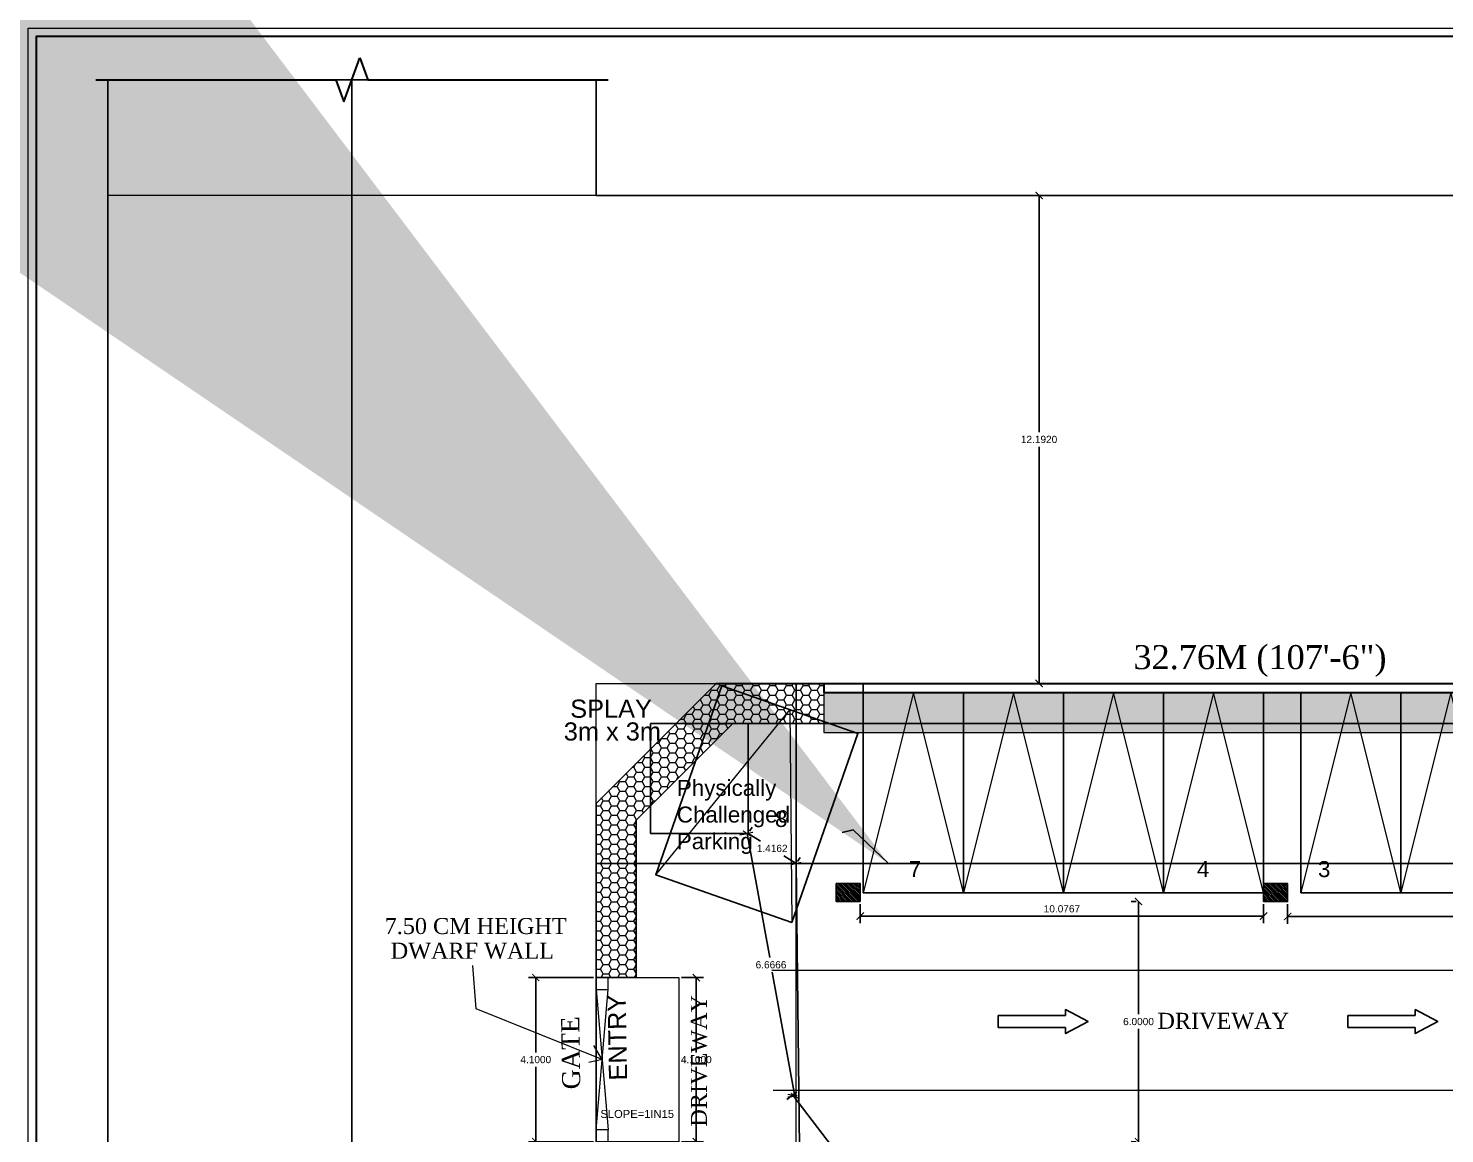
# Model space of a CAD drawing. Header units: metres. Extents: x -1560916 to -1560612, y 43591 to 43809.
# Drawn here: x -1560730.5 to -1560695.12, y 43694.84 to 43722.46 of the extents above; entities that cross this region are included whole.
import ezdxf

# ---------------------------------------------------------------- set-up
doc = ezdxf.new("R2010")
doc.units = ezdxf.units.M
doc.header["$LTSCALE"] = 750
doc.header["$MEASUREMENT"] = 0
doc.header["$PDMODE"] = 35
doc.header["$PDSIZE"] = 50
doc.linetypes.add('HIDDEN', pattern=[0.375, 0.25, -0.125])
doc.layers.get('0').update_dxf_attribs({"lineweight": 5})
doc.layers.get('Defpoints').update_dxf_attribs({"lineweight": 0})
for name, color, linetype, lineweight in [('AR_DIM WRK', 3, 'Continuous', 13), ('BLK_1_DA_RAMP_1', 1, 'Continuous', 0), ('BLK_1_FLR_0_STILT', 7, 'Continuous', 0), ('BLK_1_LVL_0_BLDG_FOOT_PRINT', 1, 'Continuous', 5), ('BLK_1_PLANTATION_GREENSTRIP', 81, 'Continuous', 0), ('CAR', 6, 'Continuous', 13), ('column', 242, 'Continuous', 25), ('DIM-1', 8, 'Continuous', 18), ('DIST_EXIT', 7, 'Continuous', 0), ('ED', 30, 'Continuous', 0), ('FURN', 33, 'Continuous', 18), ('HAT', 8, 'Continuous', 5), ('HATCH2', 8, 'Continuous', 5), ('NOTIFIED_ROAD', 183, 'Continuous', 13), ('TWO WHEELER', 8, 'Continuous', 13), ('VISITOR_PARKING', 201, 'Continuous', 0), ('wall', 7, 'Continuous', 30), ('WIN', 12, 'Continuous', 18)]:
    doc.layers.add(name, color=color, linetype=linetype, lineweight=lineweight)
for name, color, linetype in [('BLK_1_LVL_0_FRONT_SETBACK', 2, 'Continuous'), ('BLK_1_LVL_0_SIDE_SETBACK1', 171, 'Continuous'), ('DRIVEWAY', 6, 'Continuous'), ('PLOT_BOUNDARY', 70, 'Continuous'), ('RWH', 130, 'Continuous'), ('SEPTIC_TANK', 146, 'Continuous'), ('SURRENDER_ROAD_WIDTH', 2, 'Continuous'), ('TX', 3, 'Continuous')]:
    doc.layers.add(name, color=color, linetype=linetype)
doc.layers.add('DA_PARKING', color=1, linetype='Continuous', plot=False)
doc.layers.add('PARKING_SLOT', color=30, linetype='Continuous', plot=False)
doc.styles.add('RS1', font='romans.shx', dxfattribs={"width": 0.75})
doc.styles.get("Standard").update_dxf_attribs({"font": 'arial.ttf'})
doc.styles.add('style4', font='BOOKOS.TTF', dxfattribs={"height": 300})
doc.dimstyles.new('DIM-100', dxfattribs={"dimtxt": 200, "dimasz": 100, "dimexe": 25, "dimexo": 25, "dimgap": 35, "dimtad": 1, "dimdec": 0, "dimrnd": 5, "dimzin": 0, "dimdsep": 46, "dimtxsty": 'RS1', "dimblk": 'ARCHTICK', "dimcen": 100, "dimdle": 25, "dimclrd": 8, "dimclre": 8, "dimclrt": 4, "dimadec": 0, "dimazin": 0, "dimtfac": 0.5, "dimtdec": 0, "dimtmove": 1, "dimatfit": 0, "dimfxl": 75, "dimfrac": 1, "dimtolj": 1, "dimtzin": 0, "dimarcsym": 2})
doc.dimstyles.get("Standard").update_dxf_attribs({"dimtxt": 0.18, "dimasz": 0.18, "dimexe": 0.18, "dimexo": 0.0625, "dimgap": 0.09, "dimtad": 1, "dimtih": 1, "dimtoh": 1, "dimdec": 4, "dimzin": 0, "dimdsep": 46, "dimtxsty": 'Standard', "dimblk": 'ARCHTICK', "dimcen": 0.09, "dimadec": 0, "dimazin": 0, "dimtfac": 1, "dimtdec": 4, "dimtofl": 0, "dimtmove": 0, "dimatfit": 3, "dimldrblk": 'ARCHTICK', "dimfxl": 1, "dimtolj": 1, "dimtzin": 0, "dimarcsym": 0})

# ---------------------------------------------------------------- blocks, each defined once
blk = doc.blocks.new('_ArchTick')
at = {"color": 0, "linetype": 'ByBlock', "const_width": 0.15}
blk.add_lwpolyline([(-0.5, -0.5), (0.5, 0.5)], dxfattribs=at)
blk = doc.blocks.new('CAR')
at = {"layer": 'CAR'}
for p, q in [((142669, 42114), (137669, 43364)), ((142669, 42114), (137669, 43364)), ((137669, 40864), (142669, 42114)), ((137669, 40864), (142669, 42114))]:
    blk.add_line(p, q, dxfattribs=at)
blk.add_lwpolyline([(137669, 40864), (137669, 43364), (142669, 43364), (142669, 40864)], close=True, dxfattribs=at)
blk.add_lwpolyline([(137669, 40864), (137669, 43364), (142669, 43364), (142669, 40864)], close=True, dxfattribs=at)
blk = doc.blocks.new('*D232')
at = {"layer": 'Defpoints', "color": 0, "transparency": 16777216}
for p in [(-1560706.502, 43718.287), (-1560706.502, 43706.095), (-1560705.25, 43706.095)]:
    blk.add_point(p, dxfattribs=at)
at = {"layer": 'SURRENDER_ROAD_WIDTH', "color": 0, "lineweight": -2, "transparency": 16777216}
for p, q in [((-1560706.44, 43718.287), (-1560705.07, 43718.287)), ((-1560705.25, 43718.287), (-1560705.25, 43712.373)), ((-1560705.25, 43706.095), (-1560705.25, 43712.009)), ((-1560706.44, 43706.095), (-1560705.07, 43706.095))]:
    blk.add_line(p, q, dxfattribs=at)
at = {"layer": 'SURRENDER_ROAD_WIDTH', "color": 0, "lineweight": -2, "transparency": 16777216, "xscale": 0.18, "yscale": 0.18, "zscale": 0.18}
for p, rotation in [((-1560705.25, 43718.287), 90), ((-1560705.25, 43706.095), 270)]:
    blk.add_blockref('_ArchTick', p, dxfattribs=dict(at, rotation=rotation))
at = {"layer": 'SURRENDER_ROAD_WIDTH', "color": 0, "transparency": 16777216, "insert": (-1560705.25, 43712.191), "char_height": 0.18, "attachment_point": 5}
blk.add_mtext('\\A1;12.1920', dxfattribs=at)
blk = doc.blocks.new('*U27')
for p, q in [((0, -200), (0, 200)), ((0, 200), (2249, 200)), ((2249, -200), (0, -200))]:
    blk.add_line(p, q)
blk.add_lwpolyline([(2249, -200), (2249, -400), (3000, 0), (2249, 400), (2249, 200)])
blk = doc.blocks.new('*D236')
at = {"layer": 'Defpoints', "color": 0, "transparency": 16777216}
for p in [(-1560702.766, 43700.645), (-1560702.766, 43694.645), (-1560702.766, 43694.645)]:
    blk.add_point(p, dxfattribs=at)
at = {"layer": 'ED', "color": 0, "lineweight": -2, "transparency": 16777216}
for p, q in [((-1560702.828, 43700.645), (-1560702.946, 43700.645)), ((-1560702.766, 43700.645), (-1560702.766, 43697.827)), ((-1560702.766, 43694.645), (-1560702.766, 43697.463)), ((-1560702.828, 43694.645), (-1560702.946, 43694.645))]:
    blk.add_line(p, q, dxfattribs=at)
at = {"layer": 'ED', "color": 0, "lineweight": -2, "transparency": 16777216, "xscale": 0.18, "yscale": 0.18, "zscale": 0.18}
for p, rotation in [((-1560702.766, 43700.645), 90), ((-1560702.766, 43694.645), 270)]:
    blk.add_blockref('_ArchTick', p, dxfattribs=dict(at, rotation=rotation))
at = {"layer": 'ED', "color": 0, "transparency": 16777216, "insert": (-1560702.766, 43697.645), "char_height": 0.18, "attachment_point": 5}
blk.add_mtext('\\A1;6.0000', dxfattribs=at)
blk = doc.blocks.new('*D308')
at = {"layer": 'Defpoints', "color": 0, "transparency": 16777216}
for p in [(-1560709.717, 43700.645), (-1560699.641, 43700.645), (-1560699.641, 43700.281)]:
    blk.add_point(p, dxfattribs=at)
at = {"layer": 'ED', "color": 0, "lineweight": -2, "transparency": 16777216}
for p, q in [((-1560709.717, 43700.582), (-1560709.717, 43700.101)), ((-1560709.717, 43700.281), (-1560699.641, 43700.281)), ((-1560699.641, 43700.582), (-1560699.641, 43700.101))]:
    blk.add_line(p, q, dxfattribs=at)
at = {"layer": 'ED', "color": 0, "lineweight": -2, "transparency": 16777216, "xscale": 0.18, "yscale": 0.18, "zscale": 0.18, "rotation": 180}
blk.add_blockref('_ArchTick', (-1560709.717, 43700.281), dxfattribs=at)
at = {"layer": 'ED', "color": 0, "lineweight": -2, "transparency": 16777216, "xscale": 0.18, "yscale": 0.18, "zscale": 0.18}
blk.add_blockref('_ArchTick', (-1560699.641, 43700.281), dxfattribs=at)
at = {"layer": 'ED', "color": 0, "transparency": 16777216, "insert": (-1560704.679, 43700.463), "char_height": 0.18, "attachment_point": 5}
blk.add_mtext('\\A1;10.0767', dxfattribs=at)
blk = doc.blocks.new('*D309')
at = {"layer": 'Defpoints', "color": 0, "transparency": 16777216}
for p in [(-1560699.041, 43700.645), (-1560689.981, 43700.645), (-1560689.981, 43700.272)]:
    blk.add_point(p, dxfattribs=at)
at = {"layer": 'ED', "color": 0, "lineweight": -2, "transparency": 16777216}
for p, q in [((-1560699.041, 43700.582), (-1560699.041, 43700.092)), ((-1560689.981, 43700.582), (-1560689.981, 43700.092)), ((-1560699.041, 43700.272), (-1560689.981, 43700.272))]:
    blk.add_line(p, q, dxfattribs=at)
at = {"layer": 'ED', "color": 0, "lineweight": -2, "transparency": 16777216, "xscale": 0.18, "yscale": 0.18, "zscale": 0.18, "rotation": 180}
blk.add_blockref('_ArchTick', (-1560699.041, 43700.272), dxfattribs=at)
at = {"layer": 'ED', "color": 0, "lineweight": -2, "transparency": 16777216, "xscale": 0.18, "yscale": 0.18, "zscale": 0.18}
blk.add_blockref('_ArchTick', (-1560689.981, 43700.272), dxfattribs=at)
at = {"layer": 'ED', "color": 0, "transparency": 16777216, "insert": (-1560694.511, 43700.454), "char_height": 0.18, "attachment_point": 5}
blk.add_mtext('\\A1;9.0596', dxfattribs=at)
blk = doc.blocks.new('*D318')
at = {"layer": 'Defpoints', "color": 0, "transparency": 16777216}
for p in [(-1560716.317, 43698.745), (-1560717.822, 43694.645), (-1560716.317, 43694.645)]:
    blk.add_point(p, dxfattribs=at)
at = {"layer": 'ED', "color": 0, "lineweight": -2, "transparency": 16777216}
for p, q in [((-1560716.38, 43698.745), (-1560718.002, 43698.745)), ((-1560717.822, 43698.745), (-1560717.822, 43696.877)), ((-1560717.822, 43694.645), (-1560717.822, 43696.513)), ((-1560716.38, 43694.645), (-1560718.002, 43694.645))]:
    blk.add_line(p, q, dxfattribs=at)
at = {"layer": 'ED', "color": 0, "lineweight": -2, "transparency": 16777216, "xscale": 0.18, "yscale": 0.18, "zscale": 0.18}
for p, rotation in [((-1560717.822, 43698.745), 90), ((-1560717.822, 43694.645), 270)]:
    blk.add_blockref('_ArchTick', p, dxfattribs=dict(at, rotation=rotation))
at = {"layer": 'ED', "color": 0, "transparency": 16777216, "insert": (-1560717.822, 43696.695), "char_height": 0.18, "attachment_point": 5}
blk.add_mtext('\\A1;4.1000', dxfattribs=at)
blk = doc.blocks.new('A$C1B39315A')
at = {"layer": 'HAT'}
h = blk.add_hatch(dxfattribs=at)
h.set_pattern_fill('ANSI31', color=256, scale=250, style=0)
h.set_pattern_definition([(45, (1235526.34, -160224.39), (-22.0970869, 22.0970869), [])])
h.paths.add_polyline_path([(-450, 0), (0, 0), (0, 600), (-450, 600)])
at = {"layer": 'column'}
blk.add_lwpolyline([(-450, 0), (0, 0), (0, 600), (-450, 600)], close=True, dxfattribs=at)
blk = doc.blocks.new('*D441')
at = {"layer": 'Defpoints', "color": 0, "transparency": 16777216}
for p in [(-1560711.404, 43695.808), (-1560711.252, 43695.925), (-1560699.691, 43680.809)]:
    blk.add_point(p, dxfattribs=at)
at = {"layer": 'DIST_EXIT', "color": 0, "lineweight": -2, "transparency": 16777216}
for p, q in [((-1560711.301, 43695.887), (-1560711.547, 43695.699)), ((-1560711.404, 43695.808), (-1560705.763, 43688.432)), ((-1560699.843, 43680.692), (-1560705.485, 43688.068)), ((-1560699.74, 43680.771), (-1560699.986, 43680.583))]:
    blk.add_line(p, q, dxfattribs=at)
at = {"layer": 'DIST_EXIT', "color": 0, "lineweight": -2, "transparency": 16777216, "xscale": 0.18, "yscale": 0.18, "zscale": 0.18}
for p, rotation in [((-1560711.404, 43695.808), 127.4096405938817), ((-1560699.843, 43680.692), 307.4096405938817)]:
    blk.add_blockref('_ArchTick', p, dxfattribs=dict(at, rotation=rotation))
at = {"layer": 'DIST_EXIT', "color": 0, "transparency": 16777216, "insert": (-1560705.624, 43688.25), "char_height": 0.18, "attachment_point": 5}
blk.add_mtext('\\A1;19.0301', dxfattribs=at)
blk = doc.blocks.new('*D451')
at = {"layer": 'Defpoints', "color": 0, "transparency": 16777216}
for p in [(-1560712.516, 43702.349), (-1560711.317, 43701.595), (-1560711.317, 43701.595)]:
    blk.add_point(p, dxfattribs=at)
at = {"layer": 'SEPTIC_TANK', "color": 0, "lineweight": -2, "transparency": 16777216}
for p, q in [((-1560712.483, 43702.402), (-1560712.42, 43702.502)), ((-1560712.516, 43702.349), (-1560712.206, 43702.154)), ((-1560711.317, 43701.595), (-1560711.627, 43701.79)), ((-1560711.284, 43701.648), (-1560711.221, 43701.747))]:
    blk.add_line(p, q, dxfattribs=at)
at = {"layer": 'SEPTIC_TANK', "color": 0, "lineweight": -2, "transparency": 16777216, "xscale": 0.18, "yscale": 0.18, "zscale": 0.18}
for p, rotation in [((-1560712.516, 43702.349), 147.8202506309216), ((-1560711.317, 43701.595), 327.8202506309217)]:
    blk.add_blockref('_ArchTick', p, dxfattribs=dict(at, rotation=rotation))
at = {"layer": 'SEPTIC_TANK', "color": 0, "transparency": 16777216, "insert": (-1560711.917, 43701.972), "char_height": 0.18, "attachment_point": 5}
blk.add_mtext('\\A1;1.4162', dxfattribs=at)
blk = doc.blocks.new('*D452')
at = {"layer": 'Defpoints', "color": 0, "linetype": 'ByBlock', "transparency": 16777216}
for p in [(-1560712.516, 43702.349), (-1560711.347, 43695.786), (-1560711.317, 43695.791)]:
    blk.add_point(p, dxfattribs=at)
at = {"layer": 'SEPTIC_TANK', "color": 0, "linetype": 'ByBlock', "lineweight": -2, "transparency": 16777216}
for p, q in [((-1560712.577, 43702.338), (-1560712.723, 43702.311)), ((-1560712.545, 43702.344), (-1560711.979, 43699.247)), ((-1560711.347, 43695.786), (-1560711.913, 43698.883)), ((-1560711.379, 43695.78), (-1560711.524, 43695.753))]:
    blk.add_line(p, q, dxfattribs=at)
at = {"layer": 'SEPTIC_TANK', "color": 0, "linetype": 'ByBlock', "lineweight": -2, "transparency": 16777216, "xscale": 0.18, "yscale": 0.18, "zscale": 0.18}
for p, rotation in [((-1560712.545, 43702.344), 100.3573937963309), ((-1560711.347, 43695.786), 280.3573937963309)]:
    blk.add_blockref('_ArchTick', p, dxfattribs=dict(at, rotation=rotation))
at = {"layer": 'SEPTIC_TANK', "color": 0, "linetype": 'ByBlock', "transparency": 16777216, "insert": (-1560711.946, 43699.065), "char_height": 0.18, "attachment_point": 5}
blk.add_mtext('\\A1;6.6666', dxfattribs=at)
blk = doc.blocks.new('*D456')
at = {"layer": 'BLK_1_DA_RAMP_1', "color": 0, "lineweight": -2, "transparency": 16777216}
for p, q in [((-1560714.185, 43698.745), (-1560713.632, 43698.745)), ((-1560713.812, 43698.745), (-1560713.812, 43696.877)), ((-1560713.812, 43694.645), (-1560713.812, 43696.513)), ((-1560714.185, 43694.645), (-1560713.632, 43694.645))]:
    blk.add_line(p, q, dxfattribs=at)
at = {"layer": 'Defpoints', "color": 0, "transparency": 16777216}
for p in [(-1560714.247, 43698.745), (-1560714.247, 43694.645), (-1560713.812, 43694.645)]:
    blk.add_point(p, dxfattribs=at)
at = {"layer": 'BLK_1_DA_RAMP_1', "color": 0, "lineweight": -2, "transparency": 16777216, "xscale": 0.18, "yscale": 0.18, "zscale": 0.18}
for p, rotation in [((-1560713.812, 43698.745), 90), ((-1560713.812, 43694.645), 270)]:
    blk.add_blockref('_ArchTick', p, dxfattribs=dict(at, rotation=rotation))
at = {"layer": 'BLK_1_DA_RAMP_1', "color": 0, "transparency": 16777216, "insert": (-1560713.812, 43696.695), "char_height": 0.18, "attachment_point": 5}
blk.add_mtext('\\A1;4.1000', dxfattribs=at)

msp = doc.modelspace()

# ---------------------------------------------------------------- hatches: boundary and pattern name
at = {"layer": 'TWO WHEELER'}
h = msp.add_hatch(dxfattribs=at)
h.set_pattern_fill('HONEY', color=256, scale=1.11, style=0)
h.set_pattern_definition([(0, (-1559296.09928, 43487.71171), (0.208125, 0.120161025), [0.13875, -0.2775]), (120, (-1559296.09928, 43487.71171), (-0.208125, 0.120161025), [0.13875, -0.2775]), (60, (-1559296.09928, 43487.71171), (0, 0.24032205), [-0.2775, 0.13875])])
h.paths.add_polyline_path([(-1560710.62722, 43706.09493), (-1560710.62722, 43705.09493), (-1560712.903, 43705.09493), (-1560715.31722, 43702.68072), (-1560715.31722, 43698.74493), (-1560716.31722, 43698.74493), (-1560716.31722, 43703.09493), (-1560713.31722, 43706.09493)])
h = msp.add_hatch(dxfattribs=at)
h.set_pattern_fill('HONEY', color=256, scale=1.11, style=0)
h.set_pattern_definition([(0, (-1560836.29899, 43637.69712), (0.208125, 0.12016102), [0.13875, -0.2775]), (120, (-1560836.29899, 43637.69712), (-0.208125, 0.120161025), [0.13875, -0.2775]), (60, (-1560836.29899, 43637.69712), (5e-10, 0.24032205), [-0.2775, 0.13875])])
h.paths.add_polyline_path([(-1560689.38098, 43705.86493), (-1560710.62722, 43705.86493), (-1560710.62722, 43704.86493), (-1560689.38098, 43704.86493)])

# ---------------------------------------------------------------- linework, layer by layer
at = {"layer": 'AR_DIM WRK'}
for p, q in [((-1560716.31722, 43703.09493), (-1560713.31722, 43706.09493)), ((-1560713.31722, 43706.09493), (-1560716.31722, 43703.09493)), ((-1560710.62722, 43706.09493), (-1560713.31722, 43706.09493)), ((-1560714.82711, 43701.3141), (-1560711.47616, 43705.43855)), ((-1560711.47616, 43705.43855), (-1560711.4293, 43700.12462)), ((-1560716.31722, 43703.09493), (-1560716.31722, 43698.44493)), ((-1560716.31722, 43703.09493), (-1560716.31722, 43698.74493)), ((-1560719.31023, 43697.96324), (-1560719.3928, 43699.05083)), ((-1560692.60676, 43698.92126), (-1560711.92712, 43698.92126)), ((-1560716.01722, 43698.74493), (-1560716.31722, 43698.74493)), ((-1560716.01722, 43698.44493), (-1560716.01722, 43698.74493)), ((-1560716.31722, 43694.94493), (-1560716.31722, 43698.44493)), ((-1560716.31722, 43698.44493), (-1560716.01722, 43698.44493)), ((-1560716.31722, 43698.44493), (-1560716.01722, 43694.94493)), ((-1560716.31722, 43694.94493), (-1560716.01722, 43698.44493)), ((-1560716.16722, 43696.69493), (-1560719.31023, 43697.96324)), ((-1560716.16722, 43696.69493), (-1560716.37566, 43697.05196)), ((-1560716.16722, 43696.69493), (-1560716.50068, 43696.62105)), ((-1560692.83423, 43695.92496), (-1560711.88926, 43695.92496)), ((-1560716.01722, 43694.94493), (-1560716.31722, 43694.94493)), ((-1560716.31722, 43694.94493), (-1560716.31722, 43694.64493)), ((-1560716.01722, 43694.64493), (-1560716.01722, 43694.94493))]:
    msp.add_line(p, q, dxfattribs=at)
at = {"layer": 'AR_DIM WRK', "linetype": 'HIDDEN'}
for p, q in [((-1560716.31722, 43703.09493), (-1560716.31722, 43706.09493)), ((-1560716.31722, 43706.09493), (-1560713.31722, 43706.09493))]:
    msp.add_line(p, q, dxfattribs=at)
at = {"layer": 'AR_DIM WRK'}
msp.add_lwpolyline([(-1560710.62722, 43706.09493), (-1560710.62722, 43705.09493), (-1560712.903, 43705.09493), (-1560715.31722, 43702.68072), (-1560715.31722, 43698.74493), (-1560716.31722, 43698.74493), (-1560716.31722, 43703.09493), (-1560713.31722, 43706.09493), (-1560710.62722, 43706.09493), (-1560710.62722, 43705.09493)], dxfattribs=at)
msp.add_lwpolyline([(-1560713.17506, 43706.03329), (-1560709.77725, 43704.84381), (-1560711.4293, 43700.12462), (-1560714.82711, 43701.3141)], close=True, dxfattribs=at)
at = {"layer": 'BLK_1_DA_RAMP_1'}
msp.add_lwpolyline([(-1560716.31721, 43694.64493), (-1560716.31721, 43698.74493), (-1560714.24721, 43698.74493), (-1560714.24721, 43694.64493)], close=True, dxfattribs=at)
at = {"layer": 'BLK_1_FLR_0_STILT'}
msp.add_lwpolyline([(-1560711.31722, 43701.59493), (-1560711.1439, 43686.64039), (-1560711.08722, 43681.74913, 0.41421342), (-1560707.08722, 43677.74913), (-1560705.69722, 43677.74913), (-1560705.69722, 43682.87913), (-1560700.71388, 43682.87913), (-1560700.71388, 43680.80913), (-1560699.41055, 43680.80913), (-1560699.41055, 43677.97913), (-1560695.05722, 43677.97913), (-1560695.05722, 43683.24475), (-1560689.62722, 43683.24475), (-1560689.62722, 43678.84796, 0.20569461), (-1560688.38098, 43681.74913), (-1560688.38098, 43701.59493)], format="xyb", close=True, dxfattribs=at)
at = {"layer": 'BLK_1_LVL_0_BLDG_FOOT_PRINT'}
msp.add_lwpolyline([(-1560711.31722, 43701.59493), (-1560688.38098, 43701.59493), (-1560688.38098, 43681.74913, -0.20569461), (-1560689.62722, 43678.84796), (-1560689.62722, 43677.74913), (-1560707.08722, 43677.74913, -0.41421342), (-1560711.08722, 43681.74913)], format="xyb", close=True, dxfattribs=at)
at = {"layer": 'BLK_1_LVL_0_FRONT_SETBACK'}
msp.add_lwpolyline([(-1560711.31722, 43701.59493), (-1560716.31722, 43701.59493), (-1560716.31722, 43677.73856), (-1560711.31722, 43677.73856), (-1560709.91564, 43678.9207, -0.1989123), (-1560711.08722, 43681.74913)], format="xyb", close=True, dxfattribs=at)
at = {"layer": 'BLK_1_LVL_0_SIDE_SETBACK1'}
msp.add_lwpolyline([(-1560711.31722, 43701.59493), (-1560688.38098, 43701.59493), (-1560688.38098, 43706.09493), (-1560711.31722, 43706.09493)], close=True, dxfattribs=at)
at = {"layer": 'BLK_1_PLANTATION_GREENSTRIP'}
msp.add_lwpolyline([(-1560715.31722, 43698.74493), (-1560715.31722, 43702.68072), (-1560712.903, 43705.09493), (-1560709.64055, 43705.09493), (-1560709.64055, 43706.09493), (-1560713.31722, 43706.09493), (-1560716.31722, 43703.09467), (-1560716.31722, 43698.74493)], close=True, dxfattribs=at)
at = {"layer": 'DA_PARKING', "linetype": 'Continuous'}
msp.add_lwpolyline([(-1560714.82711, 43701.3141), (-1560711.4293, 43700.12462), (-1560709.77725, 43704.84381), (-1560713.17506, 43706.03329)], close=True, dxfattribs=at)
at = {"layer": 'DIM-1', "color": 6, "linetype": 'Continuous'}
msp.add_lwpolyline([(-1560611.69779, 43638.46354), (-1560730.49779, 43638.46354), (-1560730.49779, 43722.46354), (-1560611.69779, 43722.46354), (-1560611.69779, 43638.46354)], close=True, dxfattribs=at)
at = {"layer": 'FURN', "linetype": 'HIDDEN'}
for p, q in [((-1560711.31722, 43677.01913), (-1560711.31722, 43701.59493)), ((-1560711.31722, 43701.59493), (-1560688.38098, 43701.59493))]:
    msp.add_line(p, q, dxfattribs=at)
at = {"layer": 'NOTIFIED_ROAD', "color": 1}
msp.add_lwpolyline([(-1560678.55122, 43706.09493), (-1560683.55122, 43718.28693), (-1560728.50922, 43718.28693), (-1560728.50922, 43672.49073), (-1560716.31722, 43672.49073), (-1560716.31722, 43703.09493), (-1560713.31722, 43706.09493)], close=True, dxfattribs=at)
at = {"layer": 'PARKING_SLOT', "linetype": 'Continuous'}
for points in [[(-1560709.64055, 43700.86493), (-1560707.14055, 43700.86493), (-1560707.14055, 43705.86493), (-1560709.64055, 43705.86493)], [(-1560707.14055, 43700.86493), (-1560704.64055, 43700.86493), (-1560704.64055, 43705.86493), (-1560707.14055, 43705.86493)], [(-1560704.64055, 43700.86493), (-1560702.14055, 43700.86493), (-1560702.14055, 43705.86493), (-1560704.64055, 43705.86493)], [(-1560702.14055, 43700.86493), (-1560699.64055, 43700.86493), (-1560699.64055, 43705.86493), (-1560702.14055, 43705.86493)], [(-1560698.71474, 43700.86493), (-1560696.21474, 43700.86493), (-1560696.21474, 43705.86493), (-1560698.71474, 43705.86493)], [(-1560696.21474, 43700.86493), (-1560693.71474, 43700.86493), (-1560693.71474, 43705.86493), (-1560696.21474, 43705.86493)]]:
    msp.add_lwpolyline(points, close=True, dxfattribs=at)
at = {"layer": 'PLOT_BOUNDARY'}
msp.add_lwpolyline([(-1560677.40945, 43669.52524), (-1560678.55122, 43706.09493), (-1560713.31722, 43706.09493), (-1560716.31722, 43703.09493), (-1560716.31722, 43669.49073)], close=True, dxfattribs=at)
at = {"layer": 'RWH'}
msp.add_lwpolyline([(-1560716.31722, 43698.74493), (-1560715.31722, 43698.74493), (-1560715.31722, 43702.68072), (-1560712.903, 43705.09493), (-1560689.38098, 43705.09493), (-1560689.38098, 43706.09493), (-1560713.31722, 43706.09493), (-1560716.31722, 43703.09707)], close=True, dxfattribs=at)
at = {"layer": 'SEPTIC_TANK', "linetype": 'ByBlock'}
msp.add_lwpolyline([(-1560714.95216, 43702.34922), (-1560712.5158, 43702.34922), (-1560712.5158, 43705.09013), (-1560714.95216, 43705.09013)], close=True, dxfattribs=at)
at = {"layer": 'SURRENDER_ROAD_WIDTH'}
for p, q in [((-1560722.41322, 43667.70038), (-1560722.41322, 43721.17724)), ((-1560716.31722, 43667.24792), (-1560716.31722, 43703.09493))]:
    msp.add_line(p, q, dxfattribs=at)
msp.add_lwpolyline([(-1560678.04383, 43706.09493), (-1560675.71489, 43718.28693), (-1560716.31722, 43718.28693), (-1560716.31722, 43721.17724), (-1560728.50922, 43721.17724), (-1560728.50922, 43667.70038), (-1560716.31722, 43667.70038), (-1560716.31722, 43703.09493), (-1560713.31722, 43706.09493)], close=True, dxfattribs=at)
at = {"layer": 'VISITOR_PARKING'}
msp.add_lwpolyline([(-1560709.64055, 43701.59493), (-1560693.71474, 43701.59493), (-1560693.71474, 43706.09493), (-1560709.64055, 43706.09493)], close=True, dxfattribs=at)
at = {"layer": 'wall'}
for p, q in [((-1560722.61322, 43720.62774), (-1560722.21322, 43721.72673)), ((-1560722.21322, 43721.72673), (-1560722.01322, 43721.17724)), ((-1560722.81322, 43721.17724), (-1560722.61322, 43720.62774)), ((-1560713.31722, 43706.09493), (-1560710.62722, 43706.09493)), ((-1560713.31722, 43706.09493), (-1560689.38098, 43706.09493)), ((-1560710.62722, 43706.09493), (-1560710.62722, 43705.86493)), ((-1560710.62722, 43705.86493), (-1560689.38098, 43705.86493))]:
    msp.add_line(p, q, dxfattribs=at)
msp.add_lwpolyline([(-1560611.89779, 43638.66354), (-1560730.29779, 43638.66354), (-1560730.29779, 43722.26354), (-1560611.89779, 43722.26354)], close=True, dxfattribs=at)
for points in [[(-1560728.80922, 43721.17724), (-1560722.81322, 43721.17724)], [(-1560722.01322, 43721.17724), (-1560716.01722, 43721.17724)]]:
    msp.add_lwpolyline(points, dxfattribs=at)
at = {"layer": 'WIN'}
for p, q in [((-1560710.62722, 43705.86493), (-1560710.62722, 43704.86493)), ((-1560710.62722, 43704.86493), (-1560689.38098, 43704.86493))]:
    msp.add_line(p, q, dxfattribs=at)

# ---------------------------------------------------------------- block references
at = {"layer": 'column', "xscale": 0.001, "yscale": 0.001, "zscale": 0.001}
for p, rotation in [((-1560709.71722, 43701.09493), 90), ((-1560699.64055, 43700.64493), 270)]:
    msp.add_blockref('A$C1B39315A', p, dxfattribs=dict(at, rotation=rotation))
at = {"layer": 'DRIVEWAY', "xscale": 0.00075, "yscale": 0.00075, "zscale": 0.00075}
for p in [(-1560706.27392, 43697.64493), (-1560697.54119, 43697.64493)]:
    msp.add_blockref('*U27', p, dxfattribs=at)
at = {"layer": 'TWO WHEELER', "xscale": 0.001, "yscale": 0.001, "zscale": 0.001, "rotation": 90}
for p in [(-1560666.27655, 43563.19593), (-1560663.77655, 43563.19593), (-1560661.27655, 43563.19593), (-1560658.77655, 43563.19593), (-1560655.35074, 43563.19593), (-1560652.85074, 43563.19593)]:
    msp.add_blockref('CAR', p, dxfattribs=at)

# ---------------------------------------------------------------- texts
at = {"style": 'style4'}
for s, height, p in [('32.76M (107\'-6")', 0.6, (-1560702.893, 43706.45173)), ('7.50 CM HEIGHT', 0.4, (-1560721.59664, 43699.8329)), (' DWARF WALL', 0.4, (-1560721.59664, 43699.21629)), ('DRIVEWAY', 0.4, (-1560702.29275, 43697.46431))]:
    msp.add_text(s, height=height, dxfattribs=at).set_placement(p)
at = {"color": 4}
for s, p in [('8', (-1560711.84697, 43702.50824)), ('7', (-1560708.50325, 43701.2555)), ('4', (-1560701.30785, 43701.2555)), ('3', (-1560698.28285, 43701.2555))]:
    msp.add_text(s, height=0.4, dxfattribs=at).set_placement(p)
at = {"style": 'style4'}
msp.add_text('DRIVEWAY', height=0.4, rotation=90, dxfattribs=at).set_placement((-1560713.54817, 43695.02129))
at = {"color": 4, "insert": (-1560714.29766, 43703.68549), "char_height": 0.4, "width": 4.6386995, "attachment_point": 1}
msp.add_mtext('Physically Challenged Parking', dxfattribs=at)
at = {"layer": 'BLK_1_DA_RAMP_1', "insert": (-1560715.28818, 43695.43795), "char_height": 0.2, "width": 2.4, "attachment_point": 2}
msp.add_mtext('SLOPE=1IN15', dxfattribs=at)
at = {"layer": 'TX', "style": 'style4'}
msp.add_text('GATE', height=0.45332, rotation=90.971681, dxfattribs=at).set_placement((-1560716.70739, 43695.95649))
at = {"layer": 'TX', "linetype": 'ByBlock', "char_height": 0.45332, "width": 29.6180367, "attachment_point": 1, "style": 'style4'}
for s, insert in [('{\\fArial|b0|i0|c0|p34;SPLAY}', (-1560716.96186, 43705.69036)), ('{\\fArial|b0|i0|c0|p34;3m x 3m}', (-1560717.12251, 43705.12118))]:
    msp.add_mtext(s, dxfattribs=dict(at, insert=insert))
at = {"layer": 'TX', "linetype": 'ByBlock', "insert": (-1560715.99297, 43696.1686), "char_height": 0.45332, "width": 29.6180367, "attachment_point": 1, "rotation": 90.971687, "style": 'style4'}
msp.add_mtext('{\\fArial|b0|i0|c0|p34;ENTRY}', dxfattribs=at)

# ---------------------------------------------------------------- dimensions: what is measured, and where the dimension line sits
at = {"layer": 'BLK_1_DA_RAMP_1', "color": 2}
dim = msp.add_linear_dim(base=(-1560713.81243, 43694.64493), p1=(-1560714.24721, 43698.74493), p2=(-1560714.24721, 43694.64493), angle=90, dimstyle='Standard', override={"dimscale": 1}, dxfattribs=at)
dim.commit()
dim.dimension.update_dxf_attribs({"geometry": '*D456', "text_midpoint": (-1560713.81243, 43696.69493)})
at = {"layer": 'DIST_EXIT'}
dim = msp.add_aligned_dim(p1=(-1560699.69055, 43680.80913), p2=(-1560711.25151, 43695.92496), distance=0.1925, dimstyle='Standard', dxfattribs=at)
dim.commit()
dim.dimension.update_dxf_attribs({"geometry": '*D441', "text_midpoint": (-1560705.62393, 43688.2501)})
at = {"layer": 'ED'}
for base, p1, p2, picture, middle in [((-1560699.64055, 43700.28078), (-1560709.71722, 43700.64493), (-1560699.64055, 43700.64493), '*D308', (-1560704.67888, 43700.46269)), ((-1560689.98098, 43700.2721), (-1560699.04055, 43700.64493), (-1560689.98098, 43700.64493), '*D309', (-1560694.51076, 43700.454))]:
    dim = msp.add_linear_dim(base=base, p1=p1, p2=p2, dimstyle='Standard', override={"dimtmove": 1, "dimfxl": 5}, dxfattribs=at)
    dim.commit()
    dim.dimension.update_dxf_attribs({"geometry": picture, "text_midpoint": middle})
for base, p1, p2, picture, middle in [((-1560702.76558, 43694.64493), (-1560702.76558, 43700.64493), (-1560702.76558, 43694.64493), '*D236', (-1560702.76558, 43697.64493)), ((-1560717.82197, 43694.64493), (-1560716.31722, 43698.74493), (-1560716.31722, 43694.64493), '*D318', (-1560717.82197, 43696.69493))]:
    dim = msp.add_linear_dim(base=base, p1=p1, p2=p2, angle=90, dimstyle='Standard', override={"dimtmove": 1, "dimfxl": 5}, dxfattribs=at)
    dim.commit()
    dim.dimension.update_dxf_attribs({"geometry": picture, "text_midpoint": middle})
at = {"layer": 'SEPTIC_TANK', "color": 1, "linetype": 'ByBlock'}
dim = msp.add_aligned_dim(p1=(-1560712.5158, 43702.34922), p2=(-1560711.31722, 43695.7912), distance=-0.03016, dimstyle='Standard', dxfattribs=at)
dim.commit()
dim.dimension.update_dxf_attribs({"geometry": '*D452', "text_midpoint": (-1560711.94618, 43699.06479)})
at = {"layer": 'SEPTIC_TANK', "color": 2}
dim = msp.add_aligned_dim(p1=(-1560712.51586, 43702.34917), p2=(-1560711.31722, 43701.59493), distance=0, dimstyle='Standard', override={"dimscale": 1}, dxfattribs=at)
dim.commit()
dim.dimension.update_dxf_attribs({"geometry": '*D451', "text_midpoint": (-1560711.91654, 43701.97205)})
at = {"layer": 'SURRENDER_ROAD_WIDTH'}
dim = msp.add_linear_dim(base=(-1560705.24981, 43706.09493), p1=(-1560706.50227, 43718.28693), p2=(-1560706.50227, 43706.09493), angle=90, dimstyle='Standard', dxfattribs=at)
dim.commit()
dim.dimension.update_dxf_attribs({"geometry": '*D232', "text_midpoint": (-1560705.24981, 43712.19093)})

# ---------------------------------------------------------------- leaders
at = {"layer": 'HATCH2'}
msp.add_leader([(-1560709.01095, 43701.59493), (-1560709.89618, 43702.43682), (-1560710.16657, 43702.36809)], dimstyle='DIM-100', override={"dimgap": 35, "dimtad": 0}, dxfattribs=at)

doc.saveas('drawing.dxf')
